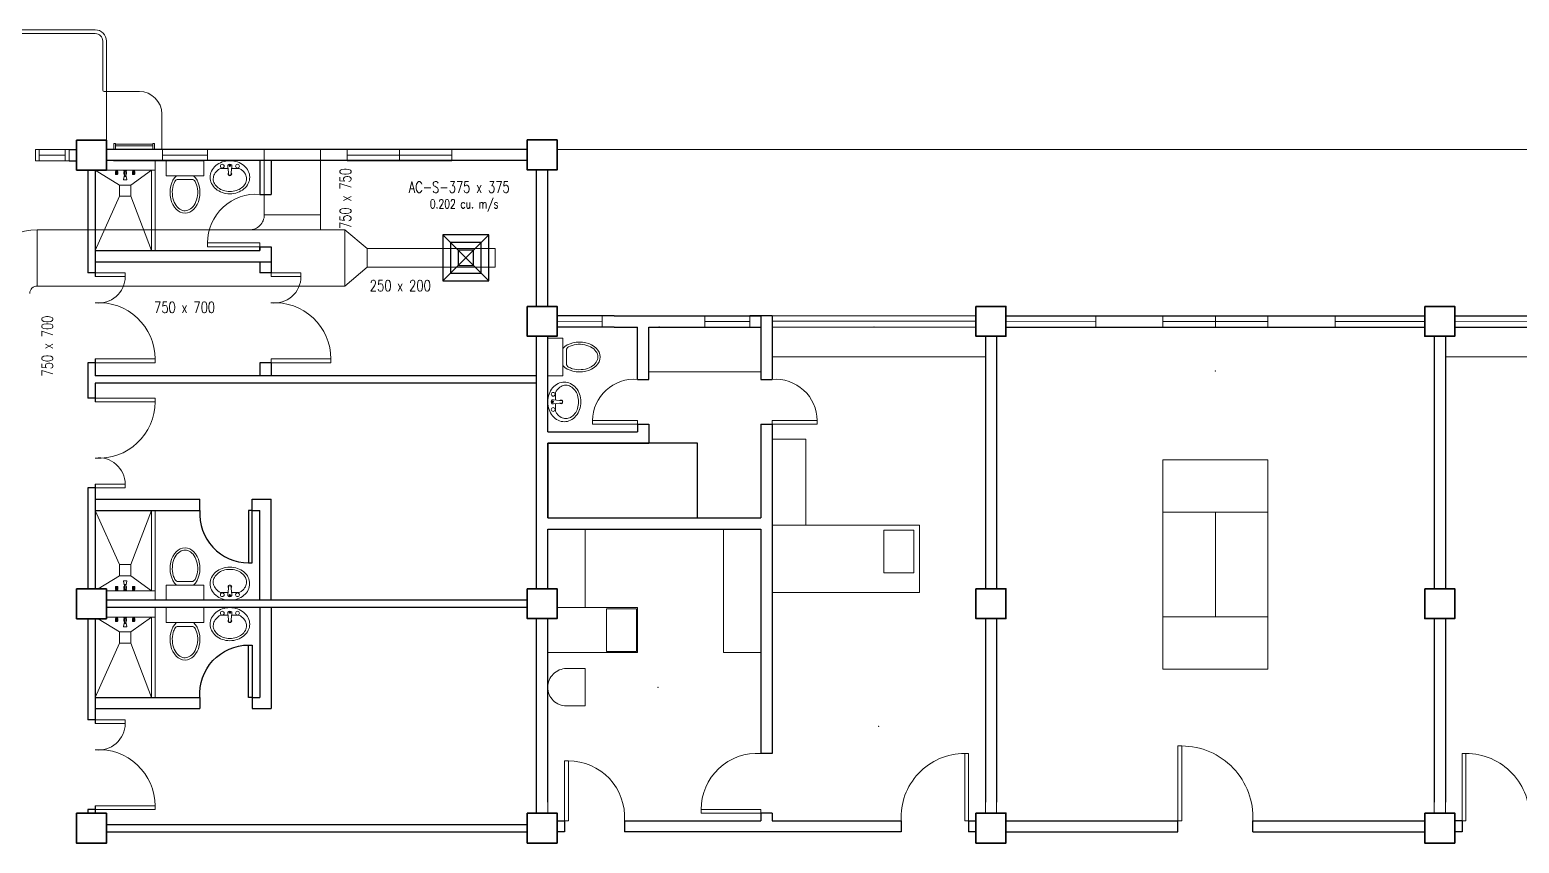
# Model space of a CAD drawing. Header units: millimetres. Extents: x -116 to 421, y 1 to 342.
# Drawn here: x 22.69 to 42.61, y 139.01 to 149.89 of the extents above; entities that cross this region are included whole.
import ezdxf

# ---------------------------------------------------------------- set-up
doc = ezdxf.new("R2010")
doc.units = ezdxf.units.MM
doc.header["$MEASUREMENT"] = 0
doc.layers.add('ahu line', color=7, linetype='Continuous', lineweight=20)
for name, color, linetype in [('diffuser', 7, 'Continuous'), ('ducting label', 7, 'Continuous'), ('Legends', 7, 'Continuous')]:
    doc.layers.add(name, color=color, linetype=linetype)
doc.styles.add('Arch-Dim', font='simplex.shx', dxfattribs={"width": 0.75})

# ---------------------------------------------------------------- blocks, each defined once
blk = doc.blocks.new('dr 700')
at = {"color": 8, "ltscale": 0.03}
blk.add_lwpolyline([(0, 0), (0.05, 0), (0.05, 0.7), (0, 0.7)], close=True, dxfattribs=at)
blk.add_arc((0.05, 0.048), 0.652, 355.7578, 90, dxfattribs=at)
blk = doc.blocks.new('AC-S-12')
at = {"layer": 'diffuser'}
for p, q in [((-0.15, 0.15), (0.15, -0.15)), ((0.15, 0.15), (-0.15, -0.15)), ((-0.15, 0.15), (-0.15, -0.15)), ((0.15, 0.15), (-0.15, 0.15)), ((-0.1, 0.1), (-0.1, -0.1)), ((0.1, 0.1), (-0.1, 0.1)), ((0.1, -0.1), (0.1, 0.1)), ((0.15, -0.15), (0.15, 0.15)), ((-0.05, 0.05), (-0.05, -0.05)), ((0.05, 0.05), (-0.05, 0.05)), ((0.05, -0.05), (0.05, 0.05)), ((-0.05, -0.05), (0.05, -0.05)), ((-0.15, -0.15), (0.15, -0.15)), ((-0.1, -0.1), (0.1, -0.1))]:
    blk.add_line(p, q, dxfattribs=at)
for points in [[(-0.3582, 0.3582, 0, 0.0447, 0), (-0.2951, 0.295, 0, 0, 0), (-0.15, 0.15, 0, 0, 0)], [(0.3582, 0.3582, 0, 0.0447, 0), (0.2951, 0.295, 0, 0, 0), (0.15, 0.15, 0, 0, 0)], [(-0.3582, -0.3582, 0, 0.0447, 0), (-0.2951, -0.295, 0, 0, 0), (-0.15, -0.15, 0, 0, 0)], [(0.3582, -0.3582, 0, 0.0447, 0), (0.2951, -0.295, 0, 0, 0), (0.15, -0.15, 0, 0, 0)]]:
    blk.add_lwpolyline(points, format="xyseb", dxfattribs=at)
blk = doc.blocks.new('fcu')
at = {"layer": 'diffuser', "color": 7, "xscale": 2.052644456280903, "yscale": 2.052644456280903, "zscale": 2.052644456280903}
blk.add_blockref('AC-S-12', (0, 0), dxfattribs=at)

msp = doc.modelspace()

# ---------------------------------------------------------------- linework, layer by layer
at = {"color": 8, "lineweight": 9}
for p, q in [((24.16, 149.062), (23.69, 149.062)), ((24.46, 148.287), (24.46, 148.762)), ((23.84, 148.367), (23.82, 148.367)), ((23.82, 148.367), (23.82, 148.287)), ((23.84, 148.287), (23.84, 148.367)), ((24.09, 148.357), (23.84, 148.357)), ((24.09, 148.357), (24.34, 148.357)), ((24.34, 148.287), (24.34, 148.367)), ((24.34, 148.367), (24.36, 148.367)), ((24.36, 148.367), (24.36, 148.287)), ((23.72, 148.287), (24.52, 148.287)), ((24.09, 148.337), (23.84, 148.337)), ((24.09, 148.337), (24.34, 148.337)), ((24.47, 148.137), (24.47, 148.287)), ((25.07, 148.287), (24.47, 148.287)), ((25.07, 148.212), (24.47, 148.212)), ((25.07, 148.137), (25.07, 148.287)), ((26.939, 148.287), (26.939, 148.137)), ((28.339, 148.212), (26.939, 148.212)), ((27.639, 148.287), (27.639, 148.137)), ((28.339, 148.137), (28.339, 148.287)), ((45.07, 148.288), (29.745, 148.288)), ((23.72, 148.012), (24.37, 148.012)), ((23.814, 148.137), (24.414, 148.137)), ((23.839, 148.012), (23.873, 148.012)), ((23.839, 148.011), (23.839, 148.012)), ((23.839, 148.011), (23.873, 148.011)), ((23.839, 148.011), (23.843, 148.005)), ((23.84, 147.979), (23.842, 147.983)), ((23.84, 147.957), (23.84, 147.979)), ((23.84, 147.957), (23.873, 147.957)), ((23.843, 147.955), (23.84, 147.957)), ((23.842, 147.991), (23.843, 147.993)), ((23.842, 147.991), (23.87, 147.991)), ((23.842, 147.985), (23.842, 147.991)), ((23.843, 148.005), (23.87, 148.005)), ((23.843, 147.993), (23.87, 147.993)), ((23.843, 147.979), (23.85, 147.979)), ((23.843, 147.966), (23.843, 147.978)), ((23.843, 147.955), (23.869, 147.955)), ((23.843, 147.953), (23.843, 147.955)), ((23.843, 147.953), (23.869, 147.953)), ((23.845, 148.005), (23.845, 147.993)), ((23.85, 147.966), (23.85, 147.978)), ((23.869, 147.979), (23.862, 147.979)), ((23.862, 147.966), (23.862, 147.978)), ((23.868, 148.005), (23.868, 147.993)), ((23.869, 147.966), (23.869, 147.978)), ((23.869, 147.955), (23.873, 147.957)), ((23.869, 147.953), (23.869, 147.955)), ((23.873, 148.011), (23.87, 148.005)), ((23.87, 147.991), (23.87, 147.993)), ((23.87, 147.985), (23.87, 147.991)), ((23.873, 147.979), (23.871, 147.983)), ((23.873, 148.011), (23.873, 148.012)), ((23.873, 147.957), (23.873, 147.979)), ((23.952, 148.006), (23.941, 148.012)), ((23.941, 148.012), (23.999, 148.012)), ((23.987, 148.006), (23.952, 148.006)), ((23.952, 147.997), (23.952, 148.006)), ((23.952, 148.006), (23.987, 148.006)), ((23.987, 147.997), (23.952, 147.997)), ((23.953, 147.979), (23.955, 147.983)), ((23.953, 147.957), (23.953, 147.979)), ((23.953, 147.957), (23.962, 147.957)), ((23.957, 147.955), (23.953, 147.957)), ((23.956, 147.991), (23.957, 147.993)), ((23.956, 147.991), (23.962, 147.991)), ((23.956, 147.985), (23.956, 147.991)), ((23.957, 147.993), (23.962, 147.993)), ((23.957, 147.979), (23.962, 147.979)), ((23.957, 147.966), (23.957, 147.978)), ((23.957, 147.955), (23.962, 147.955)), ((23.957, 147.953), (23.957, 147.955)), ((23.957, 147.953), (23.962, 147.953)), ((23.959, 147.997), (23.959, 147.993)), ((23.962, 147.934), (23.962, 147.997)), ((23.962, 147.997), (23.977, 147.997)), ((23.977, 147.997), (23.977, 147.934)), ((23.977, 147.993), (23.983, 147.993)), ((23.977, 147.991), (23.984, 147.991)), ((23.983, 147.979), (23.977, 147.979)), ((23.977, 147.957), (23.987, 147.957)), ((23.977, 147.955), (23.983, 147.955)), ((23.977, 147.953), (23.983, 147.953)), ((23.981, 147.997), (23.981, 147.993)), ((23.984, 147.991), (23.983, 147.993)), ((23.983, 147.966), (23.983, 147.978)), ((23.983, 147.955), (23.987, 147.957)), ((23.983, 147.953), (23.983, 147.955)), ((23.984, 147.985), (23.984, 147.991)), ((23.987, 147.979), (23.984, 147.983)), ((23.999, 148.012), (23.987, 148.006)), ((23.987, 148.006), (23.987, 147.997)), ((23.987, 147.957), (23.987, 147.979)), ((24.066, 148.011), (24.066, 148.012)), ((24.066, 148.012), (24.101, 148.012)), ((24.066, 148.011), (24.07, 148.005)), ((24.066, 148.011), (24.101, 148.011)), ((24.067, 147.979), (24.069, 147.983)), ((24.067, 147.957), (24.067, 147.979)), ((24.07, 147.955), (24.067, 147.957)), ((24.067, 147.957), (24.1, 147.957)), ((24.07, 148.005), (24.097, 148.005)), ((24.07, 147.993), (24.097, 147.993)), ((24.07, 147.991), (24.07, 147.993)), ((24.07, 147.985), (24.07, 147.991)), ((24.07, 147.991), (24.098, 147.991)), ((24.07, 147.979), (24.078, 147.979)), ((24.07, 147.966), (24.07, 147.978)), ((24.07, 147.953), (24.07, 147.955)), ((24.07, 147.955), (24.097, 147.955)), ((24.07, 147.953), (24.097, 147.953)), ((24.072, 148.005), (24.072, 147.993)), ((24.077, 147.966), (24.077, 147.978)), ((24.097, 147.979), (24.089, 147.979)), ((24.09, 147.966), (24.09, 147.978)), ((24.095, 148.005), (24.095, 147.993)), ((24.101, 148.011), (24.097, 148.005)), ((24.098, 147.991), (24.097, 147.993)), ((24.097, 147.966), (24.097, 147.978)), ((24.097, 147.955), (24.1, 147.957)), ((24.097, 147.953), (24.097, 147.955)), ((24.098, 147.985), (24.098, 147.991)), ((24.1, 147.979), (24.098, 147.983)), ((24.1, 147.957), (24.1, 147.979)), ((24.101, 148.011), (24.101, 148.012)), ((24.414, 148.137), (25.014, 148.137)), ((24.52, 148.137), (24.52, 147.937)), ((25.02, 148.137), (24.52, 148.137)), ((25.02, 147.937), (25.02, 148.137)), ((25.346, 148.035), (25.243, 148.035)), ((25.355, 147.939), (25.342, 148.061)), ((25.384, 147.939), (25.398, 148.061)), ((23.958, 147.927), (23.949, 147.885)), ((23.989, 147.88), (23.951, 147.88)), ((23.958, 147.934), (23.958, 147.927)), ((23.982, 147.934), (23.958, 147.934)), ((23.958, 147.927), (23.982, 147.927)), ((23.958, 147.927), (23.982, 147.927)), ((23.982, 147.927), (23.982, 147.934)), ((23.982, 147.927), (23.991, 147.885)), ((24.52, 147.937), (25.02, 147.937)), ((24.679, 147.887), (24.86, 147.887)), ((29.745, 146.063), (29.745, 146.063)), ((29.745, 146.063), (30.345, 146.063)), ((30.345, 145.988), (29.745, 145.99)), ((30.345, 146.063), (30.345, 145.913)), ((31.72, 145.913), (31.72, 146.063)), ((31.72, 145.988), (32.32, 145.988)), ((32.32, 146.063), (32.32, 145.913)), ((33.382, 146.063), (32.62, 146.063)), ((35.345, 145.99), (32.62, 145.99)), ((34.582, 146.063), (33.382, 146.063)), ((34.582, 146.063), (35.345, 146.063)), ((35.745, 146.063), (35.745, 146.063)), ((36.945, 145.988), (35.745, 145.99)), ((36.945, 146.063), (36.945, 145.913)), ((37.845, 145.913), (37.845, 146.063)), ((39.245, 145.988), (37.845, 145.988)), ((38.545, 146.063), (38.545, 145.913)), ((38.545, 146.063), (39.245, 146.063)), ((39.245, 146.063), (39.245, 145.913)), ((40.145, 146.063), (40.145, 145.913)), ((40.145, 145.988), (41.345, 145.988)), ((41.745, 146.063), (41.745, 146.063)), ((43.845, 145.988), (41.745, 145.99)), ((29.47, 145.263), (29.47, 145.79)), ((29.82, 145.763), (29.62, 145.763)), ((29.62, 145.763), (29.62, 145.263)), ((29.82, 145.263), (29.82, 145.763)), ((32.32, 145.913), (31.72, 145.913)), ((33.382, 145.913), (32.62, 145.913)), ((34.582, 145.913), (33.382, 145.913)), ((34.582, 145.913), (35.345, 145.913)), ((38.545, 145.913), (37.845, 145.913)), ((29.87, 145.423), (29.87, 145.604)), ((29.62, 145.263), (29.82, 145.263)), ((32.47, 145.313), (30.97, 145.313)), ((29.818, 144.928), (29.696, 144.941)), ((29.818, 144.899), (29.696, 144.885)), ((23.72, 142.387), (24.37, 142.387)), ((23.839, 142.388), (23.843, 142.395)), ((23.839, 142.388), (23.873, 142.388)), ((23.839, 142.388), (23.839, 142.387)), ((23.839, 142.387), (23.873, 142.387)), ((23.843, 142.444), (23.84, 142.443)), ((23.84, 142.443), (23.873, 142.443)), ((23.84, 142.443), (23.84, 142.421)), ((23.84, 142.421), (23.842, 142.416)), ((23.842, 142.415), (23.842, 142.409)), ((23.842, 142.409), (23.843, 142.407)), ((23.842, 142.409), (23.87, 142.409)), ((23.843, 142.446), (23.869, 142.446)), ((23.843, 142.446), (23.843, 142.444)), ((23.843, 142.444), (23.869, 142.444)), ((23.843, 142.434), (23.843, 142.422)), ((23.843, 142.421), (23.85, 142.421)), ((23.843, 142.407), (23.87, 142.407)), ((23.843, 142.395), (23.87, 142.395)), ((23.845, 142.395), (23.845, 142.407)), ((23.85, 142.434), (23.85, 142.422)), ((23.862, 142.434), (23.862, 142.422)), ((23.869, 142.421), (23.862, 142.421)), ((23.868, 142.395), (23.868, 142.407)), ((23.869, 142.446), (23.869, 142.444)), ((23.869, 142.444), (23.873, 142.443)), ((23.869, 142.434), (23.869, 142.422)), ((23.87, 142.415), (23.87, 142.409)), ((23.87, 142.409), (23.87, 142.407)), ((23.873, 142.388), (23.87, 142.395)), ((23.873, 142.421), (23.871, 142.416)), ((23.873, 142.443), (23.873, 142.421)), ((23.873, 142.388), (23.873, 142.387)), ((23.952, 142.393), (23.941, 142.387)), ((23.941, 142.387), (23.999, 142.387)), ((23.958, 142.473), (23.949, 142.515)), ((23.989, 142.519), (23.951, 142.519)), ((23.987, 142.403), (23.952, 142.403)), ((23.952, 142.403), (23.952, 142.393)), ((23.987, 142.393), (23.952, 142.393)), ((23.952, 142.393), (23.987, 142.393)), ((23.957, 142.444), (23.953, 142.443)), ((23.953, 142.443), (23.962, 142.443)), ((23.953, 142.443), (23.953, 142.421)), ((23.953, 142.421), (23.955, 142.416)), ((23.956, 142.415), (23.956, 142.409)), ((23.956, 142.409), (23.962, 142.409)), ((23.956, 142.409), (23.957, 142.407)), ((23.957, 142.446), (23.962, 142.446)), ((23.957, 142.446), (23.957, 142.444)), ((23.957, 142.444), (23.962, 142.444)), ((23.957, 142.434), (23.957, 142.422)), ((23.957, 142.421), (23.962, 142.421)), ((23.957, 142.407), (23.962, 142.407)), ((23.958, 142.465), (23.958, 142.473)), ((23.958, 142.473), (23.982, 142.473)), ((23.958, 142.473), (23.982, 142.473)), ((23.982, 142.465), (23.958, 142.465)), ((23.959, 142.403), (23.959, 142.407)), ((23.962, 142.465), (23.962, 142.403)), ((23.962, 142.403), (23.977, 142.403)), ((23.977, 142.403), (23.977, 142.465)), ((23.977, 142.446), (23.983, 142.446)), ((23.977, 142.444), (23.983, 142.444)), ((23.977, 142.443), (23.987, 142.443)), ((23.983, 142.421), (23.977, 142.421)), ((23.977, 142.409), (23.984, 142.409)), ((23.977, 142.407), (23.983, 142.407)), ((23.981, 142.403), (23.981, 142.407)), ((23.982, 142.473), (23.991, 142.515)), ((23.982, 142.473), (23.982, 142.465)), ((23.983, 142.446), (23.983, 142.444)), ((23.983, 142.444), (23.987, 142.443)), ((23.983, 142.434), (23.983, 142.422)), ((23.984, 142.409), (23.983, 142.407)), ((23.987, 142.421), (23.984, 142.416)), ((23.984, 142.415), (23.984, 142.409)), ((23.987, 142.443), (23.987, 142.421)), ((23.987, 142.393), (23.987, 142.403)), ((23.999, 142.387), (23.987, 142.393)), ((24.066, 142.388), (24.07, 142.395)), ((24.066, 142.388), (24.066, 142.387)), ((24.066, 142.388), (24.101, 142.388)), ((24.066, 142.387), (24.101, 142.387)), ((24.07, 142.444), (24.067, 142.443)), ((24.067, 142.443), (24.067, 142.421)), ((24.067, 142.443), (24.1, 142.443)), ((24.067, 142.421), (24.069, 142.416)), ((24.07, 142.446), (24.07, 142.444)), ((24.07, 142.446), (24.097, 142.446)), ((24.07, 142.444), (24.097, 142.444)), ((24.07, 142.434), (24.07, 142.422)), ((24.07, 142.421), (24.078, 142.421)), ((24.07, 142.415), (24.07, 142.409)), ((24.07, 142.409), (24.098, 142.409)), ((24.07, 142.409), (24.07, 142.407)), ((24.07, 142.407), (24.097, 142.407)), ((24.07, 142.395), (24.097, 142.395)), ((24.072, 142.395), (24.072, 142.407)), ((24.077, 142.434), (24.077, 142.422)), ((24.097, 142.421), (24.089, 142.421)), ((24.09, 142.434), (24.09, 142.422)), ((24.095, 142.395), (24.095, 142.407)), ((24.097, 142.446), (24.097, 142.444)), ((24.097, 142.444), (24.1, 142.443)), ((24.097, 142.434), (24.097, 142.422)), ((24.098, 142.409), (24.097, 142.407)), ((24.101, 142.388), (24.097, 142.395)), ((24.1, 142.421), (24.098, 142.416)), ((24.098, 142.415), (24.098, 142.409)), ((24.1, 142.443), (24.1, 142.421)), ((24.101, 142.388), (24.101, 142.387)), ((24.52, 142.262), (24.52, 142.462)), ((24.52, 142.462), (25.02, 142.462)), ((24.679, 142.512), (24.86, 142.512)), ((25.02, 142.462), (25.02, 142.262)), ((25.355, 142.46), (25.342, 142.338)), ((25.384, 142.46), (25.398, 142.338)), ((25.02, 142.262), (24.52, 142.262)), ((23.72, 142.037), (24.37, 142.037)), ((23.839, 142.037), (23.873, 142.037)), ((23.839, 142.036), (23.839, 142.037)), ((23.839, 142.036), (23.873, 142.036)), ((23.839, 142.036), (23.843, 142.03)), ((23.84, 142.004), (23.842, 142.008)), ((23.84, 141.982), (23.84, 142.004)), ((23.84, 141.982), (23.873, 141.982)), ((23.843, 141.98), (23.84, 141.982)), ((23.842, 142.016), (23.843, 142.018)), ((23.842, 142.016), (23.87, 142.016)), ((23.842, 142.01), (23.842, 142.016)), ((23.843, 142.03), (23.87, 142.03)), ((23.843, 142.018), (23.87, 142.018)), ((23.843, 142.004), (23.85, 142.004)), ((23.843, 141.991), (23.843, 142.003)), ((23.843, 141.98), (23.869, 141.98)), ((23.843, 141.978), (23.843, 141.98)), ((23.843, 141.978), (23.869, 141.978)), ((23.845, 142.03), (23.845, 142.018)), ((23.85, 141.991), (23.85, 142.003)), ((23.869, 142.004), (23.862, 142.004)), ((23.862, 141.991), (23.862, 142.003)), ((23.868, 142.03), (23.868, 142.018)), ((23.869, 141.991), (23.869, 142.003)), ((23.869, 141.98), (23.873, 141.982)), ((23.869, 141.978), (23.869, 141.98)), ((23.873, 142.036), (23.87, 142.03)), ((23.87, 142.016), (23.87, 142.018)), ((23.87, 142.01), (23.87, 142.016)), ((23.873, 142.004), (23.871, 142.008)), ((23.873, 142.036), (23.873, 142.037)), ((23.873, 141.982), (23.873, 142.004)), ((23.952, 142.031), (23.941, 142.037)), ((23.941, 142.037), (23.999, 142.037)), ((23.987, 142.031), (23.952, 142.031)), ((23.952, 142.022), (23.952, 142.031)), ((23.952, 142.031), (23.987, 142.031)), ((23.987, 142.022), (23.952, 142.022)), ((23.953, 142.004), (23.955, 142.008)), ((23.953, 141.982), (23.953, 142.004)), ((23.953, 141.982), (23.962, 141.982)), ((23.957, 141.98), (23.953, 141.982)), ((23.956, 142.016), (23.957, 142.018)), ((23.956, 142.016), (23.962, 142.016)), ((23.956, 142.01), (23.956, 142.016)), ((23.957, 142.018), (23.962, 142.018)), ((23.957, 142.004), (23.962, 142.004)), ((23.957, 141.991), (23.957, 142.003)), ((23.957, 141.98), (23.962, 141.98)), ((23.957, 141.978), (23.957, 141.98)), ((23.957, 141.978), (23.962, 141.978)), ((23.959, 142.022), (23.959, 142.018)), ((23.962, 141.959), (23.962, 142.022)), ((23.962, 142.022), (23.977, 142.022)), ((23.977, 142.022), (23.977, 141.959)), ((23.977, 142.018), (23.983, 142.018)), ((23.977, 142.016), (23.984, 142.016)), ((23.983, 142.004), (23.977, 142.004)), ((23.977, 141.982), (23.987, 141.982)), ((23.977, 141.98), (23.983, 141.98)), ((23.977, 141.978), (23.983, 141.978)), ((23.981, 142.022), (23.981, 142.018)), ((23.984, 142.016), (23.983, 142.018)), ((23.983, 141.991), (23.983, 142.003)), ((23.983, 141.98), (23.987, 141.982)), ((23.983, 141.978), (23.983, 141.98)), ((23.984, 142.01), (23.984, 142.016)), ((23.987, 142.004), (23.984, 142.008)), ((23.999, 142.037), (23.987, 142.031)), ((23.987, 142.031), (23.987, 142.022)), ((23.987, 141.982), (23.987, 142.004)), ((24.066, 142.036), (24.066, 142.037)), ((24.066, 142.037), (24.101, 142.037)), ((24.066, 142.036), (24.07, 142.03)), ((24.066, 142.036), (24.101, 142.036)), ((24.067, 142.004), (24.069, 142.008)), ((24.067, 141.982), (24.067, 142.004)), ((24.07, 141.98), (24.067, 141.982)), ((24.067, 141.982), (24.1, 141.982)), ((24.07, 142.03), (24.097, 142.03)), ((24.07, 142.018), (24.097, 142.018)), ((24.07, 142.016), (24.07, 142.018)), ((24.07, 142.01), (24.07, 142.016)), ((24.07, 142.016), (24.098, 142.016)), ((24.07, 142.004), (24.078, 142.004)), ((24.07, 141.991), (24.07, 142.003)), ((24.07, 141.978), (24.07, 141.98)), ((24.07, 141.98), (24.097, 141.98)), ((24.07, 141.978), (24.097, 141.978)), ((24.072, 142.03), (24.072, 142.018)), ((24.077, 141.991), (24.077, 142.003)), ((24.097, 142.004), (24.089, 142.004)), ((24.09, 141.991), (24.09, 142.003)), ((24.095, 142.03), (24.095, 142.018)), ((24.101, 142.036), (24.097, 142.03)), ((24.098, 142.016), (24.097, 142.018)), ((24.097, 141.991), (24.097, 142.003)), ((24.097, 141.98), (24.1, 141.982)), ((24.097, 141.978), (24.097, 141.98)), ((24.098, 142.01), (24.098, 142.016)), ((24.1, 142.004), (24.098, 142.008)), ((24.1, 141.982), (24.1, 142.004)), ((24.101, 142.036), (24.101, 142.037)), ((24.52, 142.162), (24.52, 141.962)), ((25.02, 142.162), (24.52, 142.162)), ((25.02, 141.962), (25.02, 142.162)), ((25.346, 142.06), (25.243, 142.06)), ((25.355, 141.964), (25.342, 142.086)), ((25.384, 141.964), (25.398, 142.086)), ((29.745, 142.163), (30.82, 142.163)), ((23.958, 141.952), (23.949, 141.91)), ((23.989, 141.905), (23.951, 141.905)), ((23.958, 141.959), (23.958, 141.952)), ((23.982, 141.959), (23.958, 141.959)), ((23.958, 141.952), (23.982, 141.952)), ((23.958, 141.952), (23.982, 141.952)), ((23.982, 141.952), (23.982, 141.959)), ((23.982, 141.952), (23.991, 141.91)), ((24.52, 141.962), (25.02, 141.962)), ((24.679, 141.912), (24.86, 141.912)), ((29.47, 139.563), (29.47, 139.415)), ((29.62, 139.563), (29.62, 139.415)), ((35.47, 139.415), (35.47, 139.563)), ((35.62, 139.415), (35.62, 139.563)), ((41.47, 139.415), (41.47, 139.563)), ((41.62, 139.415), (41.62, 139.563)), ((29.745, 139.313), (29.745, 139.313)), ((35.745, 139.313), (35.745, 139.313)), ((29.745, 139.163), (29.745, 139.163)), ((35.745, 139.163), (35.745, 139.163))]:
    msp.add_line(p, q, dxfattribs=at)
at = {"color": 8, "lineweight": 13}
for p, q in [((22.82, 148.287), (23.17, 148.287)), ((23.17, 148.212), (22.82, 148.212)), ((22.82, 148.137), (23.17, 148.137))]:
    msp.add_line(p, q, dxfattribs=at)
at = {"color": 8, "lineweight": 25}
for p, q in [((23.22, 148.287), (23.32, 148.287)), ((29.345, 148.288), (23.72, 148.287)), ((23.22, 148.137), (23.32, 148.137)), ((23.47, 148.012), (23.47, 146.638)), ((23.57, 148.012), (23.57, 146.587)), ((29.345, 148.138), (23.72, 148.138)), ((29.47, 146.19), (29.47, 148.014)), ((29.62, 146.19), (29.62, 148.014)), ((23.57, 146.638), (23.47, 146.638)), ((30.507, 146.063), (29.745, 146.063)), ((30.507, 146.063), (31.707, 146.063)), ((31.707, 146.063), (32.47, 146.063)), ((32.47, 146.063), (32.32, 146.063)), ((32.47, 146.063), (32.47, 145.213)), ((32.62, 146.063), (32.47, 146.063)), ((32.62, 146.063), (32.62, 145.213)), ((35.745, 146.063), (41.345, 146.063)), ((41.745, 146.063), (45.07, 146.063)), ((29.47, 142.415), (29.47, 145.79)), ((29.62, 144.513), (29.62, 145.79)), ((30.507, 145.913), (29.745, 145.913)), ((30.507, 145.913), (30.82, 145.913)), ((30.97, 145.913), (31.707, 145.913)), ((31.707, 145.913), (32.47, 145.913)), ((35.47, 145.79), (35.47, 142.415)), ((35.62, 145.79), (35.62, 142.415)), ((35.745, 145.913), (41.345, 145.913)), ((41.47, 145.79), (41.47, 142.415)), ((41.62, 145.79), (41.62, 142.415)), ((41.745, 145.913), (45.07, 145.913)), ((23.47, 145.437), (23.47, 145.213)), ((23.57, 145.437), (23.47, 145.437)), ((23.57, 145.487), (23.57, 145.263)), ((23.47, 145.213), (23.47, 144.962)), ((29.47, 145.263), (23.57, 145.263)), ((29.47, 145.163), (23.57, 145.163)), ((23.57, 145.163), (23.57, 144.912)), ((29.47, 142.415), (29.47, 145.163)), ((32.47, 145.213), (32.62, 145.213)), ((23.57, 144.962), (23.47, 144.962)), ((32.47, 144.613), (32.47, 143.363)), ((32.47, 144.613), (32.62, 144.613)), ((32.62, 144.613), (32.62, 140.213)), ((29.62, 143.363), (29.62, 144.363)), ((23.57, 143.812), (23.57, 142.413)), ((23.47, 143.762), (23.47, 142.413)), ((23.57, 143.762), (23.47, 143.762)), ((29.62, 143.363), (32.47, 143.363)), ((29.62, 142.415), (29.62, 143.213)), ((29.62, 143.213), (32.47, 143.213)), ((32.47, 143.213), (32.47, 140.213)), ((29.345, 142.263), (23.72, 142.263)), ((23.47, 142.013), (23.47, 140.662)), ((23.57, 142.013), (23.57, 140.612)), ((29.345, 142.163), (23.72, 142.163)), ((29.47, 139.415), (29.47, 142.015)), ((29.47, 139.563), (29.47, 142.015)), ((29.62, 139.563), (29.62, 142.015)), ((35.47, 142.015), (35.47, 139.563)), ((35.62, 142.015), (35.62, 139.563)), ((41.47, 142.015), (41.47, 139.563)), ((41.62, 142.015), (41.62, 139.563)), ((23.57, 140.662), (23.47, 140.662)), ((32.62, 140.213), (32.47, 140.213)), ((23.47, 139.462), (23.47, 139.413)), ((23.57, 139.462), (23.47, 139.462)), ((23.57, 139.512), (23.57, 139.413)), ((32.47, 139.413), (32.47, 139.313)), ((32.62, 139.413), (32.47, 139.413)), ((32.62, 139.413), (32.62, 139.313)), ((23.72, 139.263), (29.345, 139.263)), ((29.745, 139.313), (29.845, 139.313)), ((29.845, 139.313), (29.845, 139.163)), ((30.645, 139.313), (32.47, 139.313)), ((30.645, 139.313), (30.645, 139.163)), ((32.62, 139.313), (34.345, 139.313)), ((34.345, 139.313), (34.345, 139.163)), ((35.245, 139.313), (35.345, 139.313)), ((35.245, 139.313), (35.245, 139.163)), ((35.745, 139.313), (38.045, 139.313)), ((38.045, 139.163), (38.045, 139.313)), ((39.045, 139.313), (41.345, 139.313)), ((39.045, 139.163), (39.045, 139.313)), ((41.845, 139.313), (41.745, 139.313)), ((41.745, 139.313), (41.745, 139.313)), ((41.845, 139.313), (41.845, 139.163)), ((23.72, 139.163), (29.345, 139.163)), ((29.845, 139.163), (29.745, 139.163)), ((34.345, 139.163), (30.645, 139.163)), ((35.345, 139.163), (35.245, 139.163)), ((35.745, 139.163), (38.045, 139.163)), ((39.045, 139.163), (41.345, 139.163)), ((41.845, 139.163), (41.745, 139.163)), ((41.745, 139.163), (41.745, 139.163))]:
    msp.add_line(p, q, dxfattribs=at)
at = {"color": 8, "lineweight": 9, "ltscale": 0.3}
for p, q in [((23.895, 147.812), (23.57, 148.012)), ((24.045, 147.812), (24.32, 148.012)), ((23.895, 147.662), (23.57, 146.937)), ((24.045, 147.662), (24.32, 146.937)), ((23.895, 142.737), (23.57, 143.462)), ((24.045, 142.737), (24.32, 143.462)), ((23.895, 142.587), (23.611, 142.412)), ((24.045, 142.587), (24.32, 142.387)), ((23.895, 141.837), (23.611, 142.012)), ((24.045, 141.837), (24.32, 142.037)), ((23.895, 141.687), (23.57, 140.962)), ((24.045, 141.687), (24.32, 140.962))]:
    msp.add_line(p, q, dxfattribs=at)
at = {"color": 8, "lineweight": 25, "ltscale": 0.3}
for p, q in [((25.77, 148.137), (25.77, 147.687)), ((25.92, 148.137), (25.92, 147.687)), ((25.77, 146.987), (25.77, 146.937)), ((25.92, 146.987), (25.92, 146.787)), ((23.57, 146.937), (25.77, 146.937)), ((23.57, 146.787), (25.92, 146.787)), ((23.57, 143.612), (24.97, 143.612)), ((24.97, 143.462), (24.97, 143.612)), ((25.67, 143.612), (25.92, 143.612)), ((25.67, 143.462), (25.67, 143.612)), ((25.92, 142.262), (25.92, 143.612)), ((23.57, 143.462), (24.97, 143.462)), ((25.67, 143.462), (25.77, 143.462)), ((25.77, 142.262), (25.77, 143.462)), ((25.77, 142.162), (25.77, 140.962)), ((25.92, 142.162), (25.92, 140.812)), ((23.57, 140.962), (24.97, 140.962)), ((23.57, 140.812), (24.97, 140.812)), ((24.97, 140.962), (24.97, 140.812)), ((25.67, 140.962), (25.77, 140.962)), ((25.67, 140.962), (25.67, 140.812)), ((25.67, 140.812), (25.92, 140.812))]:
    msp.add_line(p, q, dxfattribs=at)
at = {"color": 8, "linetype": 'Continuous', "lineweight": 25}
for p, q in [((25.77, 147.687), (25.92, 147.687)), ((25.77, 146.937), (25.77, 146.987)), ((25.77, 146.987), (25.92, 146.987)), ((25.77, 146.787), (25.77, 146.637)), ((25.92, 146.787), (25.92, 146.637)), ((25.92, 146.637), (25.77, 146.637)), ((25.77, 145.437), (25.77, 145.262)), ((25.92, 145.437), (25.77, 145.437)), ((25.92, 145.437), (25.92, 145.262))]:
    msp.add_line(p, q, dxfattribs=at)
at = {"color": 8, "lineweight": 25, "ltscale": 0.4}
for p, q in [((30.82, 145.213), (30.82, 145.913)), ((30.97, 145.213), (30.97, 145.913)), ((30.82, 145.213), (30.97, 145.213)), ((30.82, 144.613), (30.97, 144.613)), ((30.82, 144.613), (30.82, 144.513)), ((30.97, 144.613), (30.97, 144.363)), ((29.62, 144.513), (30.82, 144.513)), ((29.62, 144.513), (30.82, 144.513)), ((29.62, 144.363), (30.97, 144.363))]:
    msp.add_line(p, q, dxfattribs=at)
at = {"color": 8, "lineweight": 9, "ltscale": 0.4}
for p, q in [((35.47, 145.513), (32.62, 145.513)), ((43.845, 145.513), (41.62, 145.513)), ((31.97, 143.213), (31.97, 141.563)), ((31.97, 141.563), (32.47, 141.563))]:
    msp.add_line(p, q, dxfattribs=at)
at = {"color": 8, "lineweight": 9, "transparency": 33554687}
for points in [[(20.62, 148.287), (20.62, 149.737, -0.414214), (20.77, 149.887), (23.57, 149.887, -0.414214), (23.72, 149.737), (23.72, 148.412), (23.72, 149.062)], [(20.67, 148.287), (20.67, 149.737, -0.414214), (20.77, 149.837), (23.57, 149.837, -0.414214), (23.67, 149.737), (23.67, 149.082)]]:
    msp.add_lwpolyline(points, format="xyb", dxfattribs=at)
at = {"color": 8, "lineweight": 35}
for points in [[(23.32, 148.412), (23.72, 148.412), (23.72, 148.012), (23.32, 148.012)], [(29.345, 148.414), (29.745, 148.414), (29.745, 148.014), (29.345, 148.014)], [(29.345, 146.19), (29.745, 146.19), (29.745, 145.79), (29.345, 145.79)], [(35.345, 146.19), (35.745, 146.19), (35.745, 145.79), (35.345, 145.79)], [(41.345, 146.19), (41.745, 146.19), (41.745, 145.79), (41.345, 145.79)], [(23.32, 142.413), (23.72, 142.413), (23.72, 142.013), (23.32, 142.013)], [(29.345, 142.415), (29.745, 142.415), (29.745, 142.015), (29.345, 142.015)], [(35.345, 142.415), (35.745, 142.415), (35.745, 142.015), (35.345, 142.015)], [(41.345, 142.415), (41.745, 142.415), (41.745, 142.015), (41.345, 142.015)], [(23.32, 139.413), (23.72, 139.413), (23.72, 139.013), (23.32, 139.013)], [(29.345, 139.415), (29.745, 139.415), (29.745, 139.015), (29.345, 139.015)], [(35.345, 139.415), (35.745, 139.415), (35.745, 139.015), (35.345, 139.015)], [(41.345, 139.415), (41.745, 139.415), (41.745, 139.015), (41.345, 139.015)]]:
    msp.add_lwpolyline(points, close=True, dxfattribs=at)
at = {"color": 8, "lineweight": 13}
for points in [[(22.77, 148.287), (22.77, 148.137), (22.82, 148.137), (22.82, 148.287)], [(23.17, 148.287), (23.17, 148.137), (23.22, 148.137), (23.22, 148.287)], [(38.045, 139.313), (38.095, 139.313), (38.095, 140.313), (38.045, 140.313)]]:
    msp.add_lwpolyline(points, close=True, dxfattribs=at)
at = {"color": 8, "lineweight": 9}
for points in [[(24.47, 148.287), (25.07, 148.287), (25.07, 148.138), (24.47, 148.138)], [(26.939, 148.287), (28.339, 148.287), (28.339, 148.137), (26.939, 148.137)], [(29.745, 146.063), (30.345, 146.063), (30.345, 145.913), (29.745, 145.913)], [(31.72, 146.063), (32.32, 146.063), (32.32, 145.913), (31.72, 145.913)], [(35.745, 146.063), (36.945, 146.063), (36.945, 145.913), (35.745, 145.913)], [(37.845, 146.063), (39.245, 146.063), (39.245, 145.913), (37.845, 145.913)], [(40.145, 146.063), (41.345, 146.063), (41.345, 145.913), (40.145, 145.913)], [(41.745, 146.063), (43.845, 146.063), (43.845, 145.913), (41.745, 145.913)], [(39.245, 143.438), (39.245, 144.138), (37.845, 144.138), (37.845, 143.438)], [(38.545, 143.438), (37.845, 143.438), (37.845, 142.038), (38.545, 142.038)], [(38.545, 143.438), (39.245, 143.438), (39.245, 142.038), (38.545, 142.038)], [(39.245, 142.038), (39.245, 141.338), (37.845, 141.338), (37.845, 142.038)]]:
    msp.add_lwpolyline(points, close=True, dxfattribs=at)
at = {"color": 8, "lineweight": 9, "ltscale": 0.3}
for points in [[(24.32, 148.012), (24.32, 146.937), (24.37, 146.937), (24.37, 148.137), (24.37, 148.137)], [(24.32, 142.387), (24.32, 143.462), (24.37, 143.462), (24.37, 142.262), (24.37, 142.262)], [(24.32, 142.037), (24.32, 140.962), (24.37, 140.962), (24.37, 142.162), (24.37, 142.162)]]:
    msp.add_lwpolyline(points, dxfattribs=at)
at = {"color": 8, "lineweight": 9}
for points in [[(25.105, 147.916, 0.11576), (25.124, 147.834, 0.104047), (25.183, 147.76, 0.090875), (25.266, 147.713, 0.083344), (25.37, 147.695, 0.083344), (25.473, 147.713, 0.090875), (25.557, 147.76, 0.104047), (25.616, 147.834, 0.11576), (25.635, 147.916, 0.11576), (25.616, 147.999, 0.104047), (25.557, 148.072, 0.090875), (25.473, 148.12, 0.083344), (25.37, 148.137, 0.083344), (25.266, 148.12, 0.090875), (25.183, 148.072, 0.104047), (25.124, 147.999, 0.11576)], [(29.841, 144.648, 0.11576), (29.923, 144.667, 0.104047), (29.997, 144.726, 0.090875), (30.045, 144.81, 0.083344), (30.062, 144.913, 0.083344), (30.045, 145.017, 0.090875), (29.997, 145.101, 0.104047), (29.923, 145.159, 0.11576), (29.841, 145.178, 0.11576), (29.758, 145.159, 0.104047), (29.685, 145.101, 0.090875), (29.637, 145.017, 0.083344), (29.62, 144.913, 0.083344), (29.637, 144.81, 0.090875), (29.685, 144.726, 0.104047), (29.758, 144.667, 0.11576)], [(25.105, 141.941, 0.11576), (25.124, 141.859, 0.104047), (25.183, 141.785, 0.090875), (25.266, 141.738, 0.083344), (25.37, 141.72, 0.083344), (25.473, 141.738, 0.090875), (25.557, 141.785, 0.104047), (25.616, 141.859, 0.11576), (25.635, 141.941, 0.11576), (25.616, 142.024, 0.104047), (25.557, 142.097, 0.090875), (25.473, 142.145, 0.083344), (25.37, 142.162, 0.083344), (25.266, 142.145, 0.090875), (25.183, 142.097, 0.104047), (25.124, 142.024, 0.11576)]]:
    msp.add_lwpolyline(points, format="xyb", close=True, dxfattribs=at)
for points in [[(25.147, 147.895, 0.124838), (25.163, 147.833, 0.105788), (25.213, 147.775, 0.086697), (25.282, 147.739, 0.076776), (25.37, 147.725, 0.076776), (25.457, 147.739, 0.086697), (25.527, 147.775, 0.105788), (25.577, 147.833, 0.124838), (25.592, 147.895, 0.124838), (25.577, 147.958, 0.105788), (25.527, 148.015, 0.040067), (25.496, 148.035), (25.394, 148.035, 0.040067)], [(29.862, 144.691, 0.124838), (29.924, 144.706, 0.105788), (29.982, 144.756, 0.086697), (30.018, 144.826, 0.076776), (30.032, 144.913, 0.076776), (30.018, 145.001, 0.086697), (29.982, 145.07, 0.105788), (29.924, 145.12, 0.124838), (29.862, 145.136, 0.124838), (29.799, 145.12, 0.105788), (29.742, 145.07, 0.040067), (29.722, 145.04), (29.722, 144.938, 0.040067)], [(29.722, 144.889), (29.722, 144.787, 0.040067), (29.742, 144.756, 0.105788), (29.799, 144.706, 0.124838), (29.862, 144.691, 0.124838)], [(25.147, 142.504, -0.124838), (25.163, 142.567, -0.105788), (25.213, 142.624, -0.086697), (25.282, 142.661, -0.076776), (25.37, 142.674, -0.076776), (25.457, 142.661, -0.086697), (25.527, 142.624, -0.105788), (25.577, 142.567, -0.124838), (25.592, 142.504, -0.124838), (25.577, 142.442, -0.105788), (25.527, 142.384, -0.040067), (25.496, 142.364), (25.394, 142.364, -0.040067)], [(25.346, 142.364), (25.243, 142.364, -0.040067), (25.213, 142.384, -0.105788), (25.163, 142.442, -0.124838), (25.147, 142.504, -0.124838)], [(25.147, 141.92, 0.124838), (25.163, 141.858, 0.105788), (25.213, 141.8, 0.086697), (25.282, 141.764, 0.076776), (25.37, 141.75, 0.076776), (25.457, 141.764, 0.086697), (25.527, 141.8, 0.105788), (25.577, 141.858, 0.124838), (25.592, 141.92, 0.124838), (25.577, 141.983, 0.105788), (25.527, 142.04, 0.040067), (25.496, 142.06), (25.394, 142.06, 0.040067)]]:
    msp.add_lwpolyline(points, format="xyb", dxfattribs=at)
at = {"color": 8, "lineweight": 9, "ltscale": 0.03}
for points in [[(24.045, 147.812), (23.895, 147.812), (23.895, 147.662), (24.045, 147.662)], [(24.045, 142.587), (23.895, 142.587), (23.895, 142.737), (24.045, 142.737)], [(24.045, 141.837), (23.895, 141.837), (23.895, 141.687), (24.045, 141.687)]]:
    msp.add_lwpolyline(points, close=True, dxfattribs=at)
at = {"color": 8, "lineweight": 13, "ltscale": 0.03}
for points in [[(25.77, 146.987), (25.77, 147.037), (25.07, 147.037), (25.07, 146.987)], [(23.57, 146.637), (23.57, 146.587), (23.97, 146.587), (23.97, 146.637)], [(25.92, 146.637), (25.92, 146.587), (26.32, 146.587), (26.32, 146.637)], [(23.57, 145.487), (23.57, 145.437), (24.37, 145.437), (24.37, 145.487)], [(25.92, 145.487), (25.92, 145.437), (26.72, 145.437), (26.72, 145.487)], [(23.57, 144.912), (23.57, 144.962), (24.37, 144.962), (24.37, 144.912)], [(30.82, 144.613), (30.82, 144.663), (30.22, 144.663), (30.22, 144.613)], [(32.62, 144.613), (32.62, 144.663), (33.22, 144.663), (33.22, 144.613)], [(23.57, 143.762), (23.57, 143.812), (23.97, 143.812), (23.97, 143.762)], [(23.57, 140.662), (23.57, 140.612), (23.97, 140.612), (23.97, 140.662)], [(35.245, 139.313), (35.195, 139.313), (35.195, 140.213), (35.245, 140.213)], [(41.845, 139.313), (41.895, 139.313), (41.895, 140.213), (41.845, 140.213)], [(29.845, 139.313), (29.895, 139.313), (29.895, 140.113), (29.845, 140.113)], [(23.57, 139.512), (23.57, 139.462), (24.37, 139.462), (24.37, 139.512)], [(32.47, 139.413), (32.47, 139.463), (31.67, 139.463), (31.67, 139.413)]]:
    msp.add_lwpolyline(points, close=True, dxfattribs=at)
at = {"color": 8, "lineweight": 9, "ltscale": 0.3}
for points in [[(32.62, 143.263), (32.62, 144.413), (33.07, 144.413), (33.07, 143.263)], [(34.59, 142.363), (32.62, 142.363), (32.62, 143.263), (34.59, 143.263)], [(34.115, 142.628), (34.515, 142.628), (34.515, 143.198), (34.115, 143.198)], [(30.805, 142.148), (30.405, 142.148), (30.405, 141.578), (30.805, 141.578)]]:
    msp.add_lwpolyline(points, close=True, dxfattribs=at)
at = {"color": 8, "lineweight": 25, "ltscale": 0.1}
msp.add_lwpolyline([(31.62, 144.363), (29.62, 144.363), (29.62, 143.363), (31.62, 143.363)], close=True, dxfattribs=at)
at = {"color": 8, "lineweight": 9}
for points in [[(29.62, 142.415), (29.62, 143.213), (30.12, 143.213), (30.12, 142.163), (29.745, 142.163)], [(29.62, 142.015), (29.62, 141.563), (30.82, 141.563), (30.82, 142.163), (29.745, 142.163)]]:
    msp.add_lwpolyline(points, dxfattribs=at)
at = {"color": 8, "lineweight": 9, "ltscale": 0.6}
msp.add_lwpolyline([(29.87, 141.348), (30.12, 141.348), (30.12, 140.848), (29.87, 140.848, -0.414214), (29.62, 141.098, -0.414214)], format="xyb", close=True, dxfattribs=at)
at = {"color": 8, "lineweight": 9}
for centre, radius in [((25.268, 148.064), 0.0255), ((25.37, 148.071), 0.0095), ((25.471, 148.064), 0.0255), ((29.693, 145.015), 0.0255), ((29.693, 144.812), 0.0255), ((29.686, 144.913), 0.0095), ((25.268, 142.335), 0.0255), ((25.37, 142.329), 0.0095), ((25.471, 142.335), 0.0255), ((25.268, 142.089), 0.0255), ((25.37, 142.096), 0.0095), ((25.471, 142.089), 0.0255)]:
    msp.add_circle(centre, radius, dxfattribs=at)
for centre, radius, start, end in [((23.69, 149.082), 0.02, 180, 270), ((24.16, 148.762), 0.3, 0, 90), ((25.279, 147.895), 0.131, 151.5364, 180), ((25.323, 147.871), 0.181, 127.3815, 151.5364), ((25.351, 147.834), 0.228, 118.2037, 127.3815), ((25.37, 148.064), 0.028, 353.7545, 186.2455), ((25.37, 147.962), 0.025, 138.7978, 233.6932), ((25.37, 147.962), 0.025, 306.3068, 41.2022), ((24.679, 147.837), 0.05, 90, 151.8499), ((24.86, 147.837), 0.05, 28.0084, 90), ((25.37, 148.033), 0.0948, 261.2026, 278.7974), ((25.37, 147.962), 0.025, 251.3793, 288.6207), ((29.92, 145.604), 0.05, 118.0084, 180), ((29.92, 145.423), 0.05, 180, 241.8499), ((29.693, 144.913), 0.028, 83.7545, 276.2455), ((29.795, 144.913), 0.025, 36.3068, 131.2022), ((29.795, 144.913), 0.025, 228.7978, 323.6932), ((29.724, 144.913), 0.0948, 351.2026, 8.7974), ((29.795, 144.913), 0.025, 341.3793, 18.6207), ((25.329, 142.464), 0.228, 129.8268, 153.5873), ((25.354, 142.434), 0.267, 109.0569, 129.8268), ((25.37, 142.387), 0.317, 90, 109.0569), ((25.37, 142.387), 0.317, 70.9431, 90), ((25.386, 142.434), 0.267, 50.1732, 70.9431), ((25.411, 142.464), 0.228, 26.4127, 50.1732), ((24.679, 142.562), 0.05, 208.1501, 270), ((24.86, 142.562), 0.05, 270, 331.9916), ((25.29, 142.483), 0.185, 153.5873, 180), ((25.29, 142.483), 0.185, 180, 206.4127), ((25.329, 142.502), 0.228, 206.4127, 230.1732), ((25.37, 142.437), 0.025, 126.3068, 221.2022), ((25.37, 142.366), 0.0948, 81.2026, 98.7974), ((25.37, 142.437), 0.025, 71.3793, 108.6207), ((25.37, 142.437), 0.025, 318.7978, 53.6932), ((25.411, 142.502), 0.228, 309.8268, 333.5873), ((25.449, 142.483), 0.185, 0, 26.4127), ((25.449, 142.483), 0.185, 333.5873, 0), ((25.354, 142.532), 0.267, 230.1732, 250.9431), ((25.37, 142.579), 0.317, 250.9431, 270), ((25.37, 142.335), 0.028, 173.7545, 6.2455), ((25.37, 142.579), 0.317, 270, 289.0569), ((25.386, 142.532), 0.267, 289.0569, 309.8268), ((25.279, 141.92), 0.131, 151.5364, 180), ((25.323, 141.896), 0.181, 127.3815, 151.5364), ((25.351, 141.859), 0.228, 118.2037, 127.3815), ((25.37, 142.089), 0.028, 353.7545, 186.2455), ((25.37, 141.987), 0.025, 138.7978, 233.6932), ((25.37, 141.987), 0.025, 306.3068, 41.2022), ((24.679, 141.862), 0.05, 90, 151.8499), ((24.86, 141.862), 0.05, 28.0084, 90), ((25.37, 142.058), 0.0948, 261.2026, 278.7974), ((25.37, 141.987), 0.025, 251.3793, 288.6207)]:
    msp.add_arc(centre, radius, start, end, dxfattribs=at)
at = {"color": 8, "lineweight": 13, "ltscale": 0.03}
for centre, radius, start, end in [((25.722, 147.037), 0.652, 85.7578, 180), ((23.617, 146.587), 0.353, 262.3719, 0), ((25.967, 146.587), 0.353, 262.3719, 0), ((23.618, 145.487), 0.752, 0, 93.6952), ((25.968, 145.487), 0.752, 0, 93.6952), ((30.772, 144.663), 0.552, 85.0209, 180), ((32.668, 144.663), 0.552, 0, 94.9791), ((23.618, 144.912), 0.752, 266.3048, 0), ((23.617, 143.812), 0.353, 0, 97.6281), ((23.617, 140.612), 0.353, 262.3719, 0), ((23.618, 139.512), 0.752, 0, 93.6952), ((32.421, 139.463), 0.752, 86.3048, 180), ((35.195, 139.362), 0.851, 90, 183.2732), ((41.895, 139.362), 0.851, 356.7268, 90), ((29.895, 139.362), 0.752, 356.3048, 90)]:
    msp.add_arc(centre, radius, start, end, dxfattribs=at)
at = {"color": 8, "lineweight": 13}
msp.add_arc((38.095, 139.362), 0.951, 357.0624, 90, dxfattribs=at)
at = {"color": 8, "lineweight": 9}
for centre, major_axis, ratio, start_param, end_param in [((23.831, 147.967), (-0.00896, 0.00896), 1, 3.15309, 3.864175), ((23.828, 147.972), (0.0118, 0.0118), 1, 6.018417, 6.150642), ((23.838, 147.985), (0.00268, 0.00268), 1, 5.003733, 5.497675), ((23.839, 147.978), (0.00268, 0.00268), 1, 5.497675, 6.125314), ((23.854, 147.978), (-0.00268, 0.00268), 1, 0.157647, 0.785286), ((23.861, 147.966), (-0.00738, 0.00738), 1, 0.858879, 1.643677), ((23.861, 147.973), (0.00887, 0.00887), 1, 1.36743, 1.728443), ((23.856, 147.98), (-0.00268, 0.00268), 1, -1.367654, -0.203367), ((23.856, 147.961), (-0.00268, 0.00268), 1, 1.643677, 3.068487), ((23.851, 147.973), (0.00887, 0.00887), 1, 6.125314, 6.486327), ((23.852, 147.966), (0.00738, 0.00738), 1, 4.639283, 5.424081), ((23.859, 147.978), (-0.00268, 0.00268), 1, 3.926878, 4.554518), ((23.873, 147.978), (0.00268, 0.00268), 1, 1.728443, 2.356082), ((23.882, 147.967), (0.00896, 0.00896), 1, 2.418785, 3.129871), ((23.874, 147.985), (0.00268, 0.00268), 1, 2.356082, 2.850023), ((23.885, 147.972), (-0.0118, 0.0118), 1, 0.132318, 0.264544), ((23.944, 147.967), (-0.00896, 0.00896), 1, 3.15309, 3.864175), ((23.952, 147.985), (-0.00268, 0.00268), 1, 3.432937, 3.926878), ((23.942, 147.972), (0.0118, 0.0118), 1, 6.018417, 6.150642), ((23.953, 147.978), (-0.00268, 0.00268), 1, 3.926878, 4.554518), ((23.987, 147.978), (-0.00268, 0.00268), 1, 0.157647, 0.785286), ((23.996, 147.967), (-0.00896, 0.00896), 1, 0.847989, 1.559075), ((23.988, 147.985), (-0.00268, 0.00268), 1, 0.785286, 1.279227), ((23.998, 147.972), (0.0118, 0.0118), 1, 1.703115, 1.83534), ((24.058, 147.967), (-0.00896, 0.00896), 1, 3.15309, 3.864175), ((24.055, 147.972), (-0.0118, 0.0118), 1, 4.44762, 4.579846), ((24.066, 147.985), (0.00268, 0.00268), 1, 5.003733, 5.497675), ((24.067, 147.978), (0.00268, 0.00268), 1, 5.497675, 6.125314), ((24.081, 147.978), (-0.00268, 0.00268), 1, 0.157647, 0.785286), ((24.088, 147.966), (-0.00738, 0.00738), 1, 0.858879, 1.643677), ((24.088, 147.973), (0.00887, 0.00887), 1, 1.36743, 1.728443), ((24.084, 147.98), (-0.00268, 0.00268), 1, -1.367654, -0.203367), ((24.084, 147.961), (-0.00268, 0.00268), 1, 1.643677, 3.068487), ((24.079, 147.973), (0.00887, 0.00887), 1, 6.125314, 6.486327), ((24.079, 147.966), (0.00738, 0.00738), 1, 4.639283, 5.424081), ((24.086, 147.978), (-0.00268, 0.00268), 1, 3.926878, 4.554518), ((24.112, 147.972), (-0.0118, 0.0118), 1, 0.132318, 0.264544), ((24.1, 147.978), (0.00268, 0.00268), 1, 1.728443, 2.356082), ((24.109, 147.967), (0.00896, 0.00896), 1, 2.418785, 3.129871), ((24.101, 147.985), (0.00268, 0.00268), 1, 2.356082, 2.850023), ((23.987, 147.884), (0.00268, 0.00268), 1, 4.495711, 5.865773), ((24.77, 147.712), (0, 0.275), 0.727273, 0.612555, 5.670631), ((30.045, 145.513), (-0.275, 0), 0.727273, 0.612555, 5.670631), ((23.953, 142.516), (0.00268, -0.00268), 1, 2.92514, 4.295202), ((23.831, 141.992), (-0.00896, 0.00896), 1, 3.15309, 3.864175), ((23.828, 141.997), (0.0118, 0.0118), 1, 6.018417, 6.150642), ((23.838, 142.01), (0.00268, 0.00268), 1, 5.003733, 5.497675), ((23.839, 142.003), (0.00268, 0.00268), 1, 5.497675, 6.125314), ((23.854, 142.003), (-0.00268, 0.00268), 1, 0.157647, 0.785286), ((23.861, 141.991), (-0.00738, 0.00738), 1, 0.858879, 1.643677), ((23.861, 141.998), (0.00887, 0.00887), 1, 1.36743, 1.728443), ((23.856, 142.005), (-0.00268, 0.00268), 1, -1.367654, -0.203367), ((23.856, 141.986), (-0.00268, 0.00268), 1, 1.643677, 3.068487), ((23.851, 141.998), (0.00887, 0.00887), 1, 6.125314, 6.486327), ((23.852, 141.991), (0.00738, 0.00738), 1, 4.639283, 5.424081), ((23.859, 142.003), (-0.00268, 0.00268), 1, 3.926878, 4.554518), ((23.873, 142.003), (0.00268, 0.00268), 1, 1.728443, 2.356082), ((23.882, 141.992), (0.00896, 0.00896), 1, 2.418785, 3.129871), ((23.874, 142.01), (0.00268, 0.00268), 1, 2.356082, 2.850023), ((23.885, 141.997), (-0.0118, 0.0118), 1, 0.132318, 0.264544), ((23.944, 141.992), (-0.00896, 0.00896), 1, 3.15309, 3.864175), ((23.952, 142.01), (-0.00268, 0.00268), 1, 3.432937, 3.926878), ((23.942, 141.997), (0.0118, 0.0118), 1, 6.018417, 6.150642), ((23.953, 142.003), (-0.00268, 0.00268), 1, 3.926878, 4.554518), ((23.987, 142.003), (-0.00268, 0.00268), 1, 0.157647, 0.785286), ((23.996, 141.992), (-0.00896, 0.00896), 1, 0.847989, 1.559075), ((23.988, 142.01), (-0.00268, 0.00268), 1, 0.785286, 1.279227), ((23.998, 141.997), (0.0118, 0.0118), 1, 1.703115, 1.83534), ((24.058, 141.992), (-0.00896, 0.00896), 1, 3.15309, 3.864175), ((24.055, 141.997), (-0.0118, 0.0118), 1, 4.44762, 4.579846), ((24.066, 142.01), (0.00268, 0.00268), 1, 5.003733, 5.497675), ((24.067, 142.003), (0.00268, 0.00268), 1, 5.497675, 6.125314), ((24.081, 142.003), (-0.00268, 0.00268), 1, 0.157647, 0.785286), ((24.088, 141.991), (-0.00738, 0.00738), 1, 0.858879, 1.643677), ((24.088, 141.998), (0.00887, 0.00887), 1, 1.36743, 1.728443), ((24.084, 142.005), (-0.00268, 0.00268), 1, -1.367654, -0.203367), ((24.084, 141.986), (-0.00268, 0.00268), 1, 1.643677, 3.068487), ((24.079, 141.998), (0.00887, 0.00887), 1, 6.125314, 6.486327), ((24.079, 141.991), (0.00738, 0.00738), 1, 4.639283, 5.424081), ((24.086, 142.003), (-0.00268, 0.00268), 1, 3.926878, 4.554518), ((24.112, 141.997), (-0.0118, 0.0118), 1, 0.132318, 0.264544), ((24.1, 142.003), (0.00268, 0.00268), 1, 1.728443, 2.356082), ((24.109, 141.992), (0.00896, 0.00896), 1, 2.418785, 3.129871), ((24.101, 142.01), (0.00268, 0.00268), 1, 2.356082, 2.850023), ((23.987, 141.909), (0.00268, 0.00268), 1, 4.495711, 5.865773), ((24.77, 141.737), (0, 0.275), 0.727273, 0.612555, 5.670631)]:
    msp.add_ellipse(centre, major_axis=major_axis, ratio=ratio, start_param=start_param, end_param=end_param, dxfattribs=at)
at = {"color": 8, "lineweight": 9, "extrusion": (4.99074e-41, -2.88216e-41, -1)}
for centre in [(23.953, 147.884), (23.953, 141.909)]:
    msp.add_ellipse(centre, major_axis=(0.00268, 0.00268), ratio=1, start_param=2.92514, end_param=4.295202, dxfattribs=at)
at = {"color": 8, "lineweight": 9, "extrusion": (0, 0, -1)}
msp.add_ellipse((24.77, 142.687), major_axis=(0, -0.275), ratio=0.727273, start_param=0.612555, end_param=5.670631, dxfattribs=at)
at = {"color": 8, "lineweight": 9, "extrusion": (4.99074e-41, 2.88216e-41, -1)}
for centre, major_axis, start_param, end_param in [((23.831, 142.433), (0.00896, -0.00896), -1.559299, -0.848214), ((23.828, 142.428), (0.0118, -0.0118), -0.264769, -0.132543), ((23.839, 142.422), (0.00268, -0.00268), -0.785511, -0.157871), ((23.838, 142.415), (0.00268, 0.00268), 0.291344, 0.785286), ((23.861, 142.433), (0.00738, 0.00738), 4.000472, 4.78527), ((23.854, 142.422), (0.00268, 0.00268), 3.299239, 3.926878), ((23.861, 142.427), (0.00887, -0.00887), 1.36743, 1.728443), ((23.856, 142.438), (0.00268, 0.00268), 4.78527, 6.21008), ((23.856, 142.419), (0.00268, -0.00268), 0.203142, 1.36743), ((23.851, 142.427), (0.00887, 0.00887), 1.412925, 1.773938), ((23.852, 142.433), (0.00738, -0.00738), 4.639283, 5.424081), ((23.859, 142.422), (0.00268, 0.00268), 0.785286, 1.412925), ((23.882, 142.433), (0.00896, 0.00896), 3.989582, 4.700667), ((23.873, 142.422), (0.00268, 0.00268), 3.299239, 3.926878), ((23.885, 142.428), (0.0118, -0.0118), 1.703115, 1.83534), ((23.874, 142.415), (0.00268, 0.00268), 3.926878, 4.42082), ((23.944, 142.433), (0.00896, 0.00896), 0.011497, 0.722582), ((23.942, 142.428), (0.0118, 0.0118), 1.306028, 1.438253), ((23.952, 142.415), (0.00268, -0.00268), -1.279452, -0.785511), ((23.953, 142.422), (0.00268, -0.00268), -0.785511, -0.157871), ((23.996, 142.433), (0.00896, -0.00896), 2.418785, 3.129871), ((23.987, 142.422), (0.00268, 0.00268), 3.299239, 3.926878), ((23.998, 142.428), (0.0118, 0.0118), 3.273911, 3.406137), ((23.988, 142.415), (0.00268, 0.00268), 3.926878, 4.42082), ((23.987, 142.516), (0.00268, 0.00268), 6.066508, 7.43657), ((24.058, 142.433), (0.00896, -0.00896), -1.559299, -0.848214), ((24.055, 142.428), (0.0118, -0.0118), -0.264769, -0.132543), ((24.066, 142.415), (0.00268, -0.00268), -1.279452, -0.785511), ((24.067, 142.422), (0.00268, 0.00268), 0.785286, 1.412925), ((24.088, 142.433), (0.00738, 0.00738), 4.000472, 4.78527), ((24.081, 142.422), (0.00268, 0.00268), 3.299239, 3.926878), ((24.088, 142.427), (0.00887, 0.00887), 2.938226, 3.299239), ((24.084, 142.438), (0.00268, -0.00268), 3.214474, 4.639283), ((24.084, 142.42), (0.00268, -0.00268), 0.203142, 1.36743), ((24.079, 142.433), (0.00738, 0.00738), 6.21008, 6.994878), ((24.079, 142.427), (0.00887, -0.00887), -0.157871, 0.203142), ((24.086, 142.422), (0.00268, 0.00268), 0.785286, 1.412925), ((24.109, 142.433), (0.00896, -0.00896), 2.418785, 3.129871), ((24.1, 142.422), (0.00268, -0.00268), 1.728443, 2.356082), ((24.112, 142.428), (0.0118, -0.0118), 1.703115, 1.83534), ((24.101, 142.415), (0.00268, -0.00268), 2.356082, 2.850023)]:
    msp.add_ellipse(centre, major_axis=major_axis, ratio=1, start_param=start_param, end_param=end_param, dxfattribs=at)
at = {"color": 8, "lineweight": 9}
for points in [[(24.635, 147.861), (24.626, 147.844), (24.619, 147.826), (24.592, 147.735), (24.597, 147.648), (24.655, 147.516), (24.705, 147.475), (24.803, 147.462), (24.855, 147.488), (24.929, 147.599), (24.947, 147.682), (24.932, 147.796), (24.92, 147.831), (24.904, 147.861)], [(29.896, 145.378), (29.913, 145.37), (29.931, 145.362), (30.022, 145.335), (30.109, 145.34), (30.241, 145.398), (30.282, 145.448), (30.296, 145.546), (30.27, 145.599), (30.158, 145.673), (30.075, 145.69), (29.961, 145.675), (29.926, 145.663), (29.896, 145.648)], [(24.635, 142.539), (24.626, 142.555), (24.619, 142.573), (24.592, 142.664), (24.597, 142.751), (24.655, 142.883), (24.705, 142.924), (24.803, 142.938), (24.855, 142.912), (24.929, 142.801), (24.947, 142.717), (24.932, 142.603), (24.92, 142.568), (24.904, 142.539)], [(24.635, 141.886), (24.626, 141.869), (24.619, 141.851), (24.592, 141.76), (24.597, 141.673), (24.655, 141.541), (24.705, 141.5), (24.803, 141.487), (24.855, 141.513), (24.929, 141.624), (24.947, 141.707), (24.932, 141.821), (24.92, 141.856), (24.904, 141.886)]]:
    msp.add_open_spline(points, degree=3, knots=[0.937253, 0.937253, 0.937253, 0.937253, 1.185372, 1.185372, 2.113864, 2.113864, 3.042356, 3.042356, 3.970847, 3.970847, 4.899339, 4.899339, 5.346062, 5.346062, 5.346062, 5.346062], dxfattribs=at)
at = {"color": 8, "lineweight": 25}
msp.add_point((31.107, 145.913), dxfattribs=at)
at = {"color": 8, "lineweight": 9}
msp.add_point((33.982, 145.913), dxfattribs=at)
at = {"color": 8, "lineweight": 9, "ltscale": 0.3}
for p in [(38.545, 145.324), (31.095, 141.098), (34.045, 140.577)]:
    msp.add_point(p, dxfattribs=at)
at = {"layer": 'ahu line', "linetype": 'Continuous'}
for p, q in [((25.83, 147.412), (25.83, 148.287)), ((26.58, 147.212), (26.58, 148.287)), ((25.83, 147.412), (26.58, 147.412)), ((26.906, 147.212), (22.795, 147.212)), ((22.795, 146.462), (22.795, 147.212)), ((26.906, 147.212), (26.906, 146.462)), ((26.906, 147.212), (27.206, 146.962)), ((27.206, 146.962), (28.918, 146.962)), ((27.206, 146.962), (27.206, 146.712)), ((28.918, 146.962), (28.918, 146.712)), ((26.906, 146.462), (27.206, 146.712)), ((27.206, 146.712), (28.918, 146.712)), ((26.906, 146.462), (22.795, 146.462))]:
    msp.add_line(p, q, dxfattribs=at)
for centre, radius, start, end in [((25.63, 147.412), 0.2, 270, 0.0031), ((22.795, 146.362), 0.85, 90, 180), ((22.795, 146.362), 0.1, 90, 180)]:
    msp.add_arc(centre, radius, start, end, dxfattribs=at)

# ---------------------------------------------------------------- block references
at = {"color": 8, "lineweight": 13, "ltscale": 0.3, "rotation": 180}
msp.add_blockref('dr 700', (25.67, 143.462), dxfattribs=at)
at = {"color": 8, "lineweight": 9, "ltscale": 0.3, "xscale": -1}
msp.add_blockref('dr 700', (25.67, 140.962), dxfattribs=at)
at = {"layer": 'Legends', "linetype": 'Continuous', "lineweight": 25}
msp.add_blockref('fcu', (28.524, 146.837), dxfattribs=at)

# ---------------------------------------------------------------- texts
at = {"layer": 'ducting label', "color": 3, "linetype": 'Continuous', "lineweight": 25, "char_height": 0.15, "attachment_point": 1, "rotation": 90, "style": 'Arch-Dim'}
for s, insert in [('\\A1;750 x 750', (26.84, 147.224)), ('\\A1;750 x 700', (22.854, 145.252))]:
    msp.add_mtext_dynamic_manual_height_columns(s, width=1.19515, gutter_width=1.011, heights=[0], dxfattribs=dict(at, insert=insert))
at = {"layer": 'ducting label', "color": 3, "linetype": 'Continuous', "lineweight": 25, "attachment_point": 1, "style": 'Arch-Dim'}
for s, width, insert, char_height in [('\\A1;AC-S-375 x 375', 1.719, (27.761, 147.859), 0.15), ('\\A1;0.202 cu. m/s', 1.719, (28.043, 147.62), 0.12), ('\\A1;250 x 200', 1.19515, (27.241, 146.542), 0.15), ('\\A1;750 x 700', 1.19515, (24.357, 146.252), 0.15)]:
    msp.add_mtext_dynamic_manual_height_columns(s, width=width, gutter_width=1.011, heights=[0], dxfattribs=dict(at, insert=insert, char_height=char_height))

doc.saveas('drawing.dxf')
